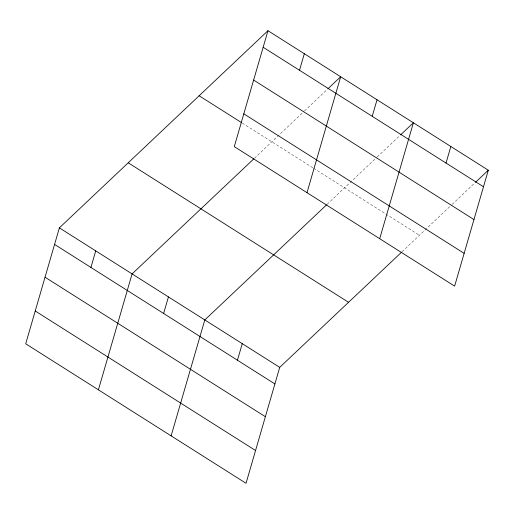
<?xml version="1.0" encoding="UTF-8"?>
<svg xmlns="http://www.w3.org/2000/svg" width="514" height="514" viewBox="0 0 514 514"><rect width="100%" height="100%" fill="white"/><g stroke="black" fill="none" stroke-linecap="round" stroke-linejoin="round"><path stroke-width="0.39" stroke-dasharray="2.57 1.93" d="M254.404 158.286L303.928 111.48M304.506 110.928L327.257 89.423M327.116 204.328L376.634 157.515M377.218 156.963L399.969 135.458M402.025 251.757L451.549 204.951M452.134 204.399L474.885 182.894M242.222 123.045L312.91 167.808M313.585 168.232L419.469 235.277"/><path stroke-width="0.77" d="M267.967 30.705L234.288 146.631L454.62 286.137L488.3 170.211L267.967 30.705L59.38 227.863L25.7 343.789L246.033 483.295L279.712 367.369L401.447 252.31M90.927 267.441L95.732 250.877M98.412 389.824L132.092 273.898L253.82 158.839M163.632 313.476L168.444 296.919M171.123 435.866L204.803 319.939L326.531 204.874M299.508 70.283L304.32 53.719M237.449 360.218L242.261 343.654M306.993 192.666L340.673 76.74L327.842 88.871M372.22 116.325L377.032 99.761M379.705 238.708L413.384 122.782L400.554 134.912M446.03 163.06L450.842 146.496M475.469 182.341L488.3 170.211M263.155 47.262L483.488 186.775M253.627 80.055L473.959 219.568M243.809 113.838L464.148 253.351M199.13 95.765L241.548 122.621M128.211 162.797L348.55 302.309M59.38 227.863L279.712 367.369M54.568 244.42L274.906 383.932M45.039 277.213L265.378 416.719M35.228 310.996L255.561 450.508"/></g></svg>
